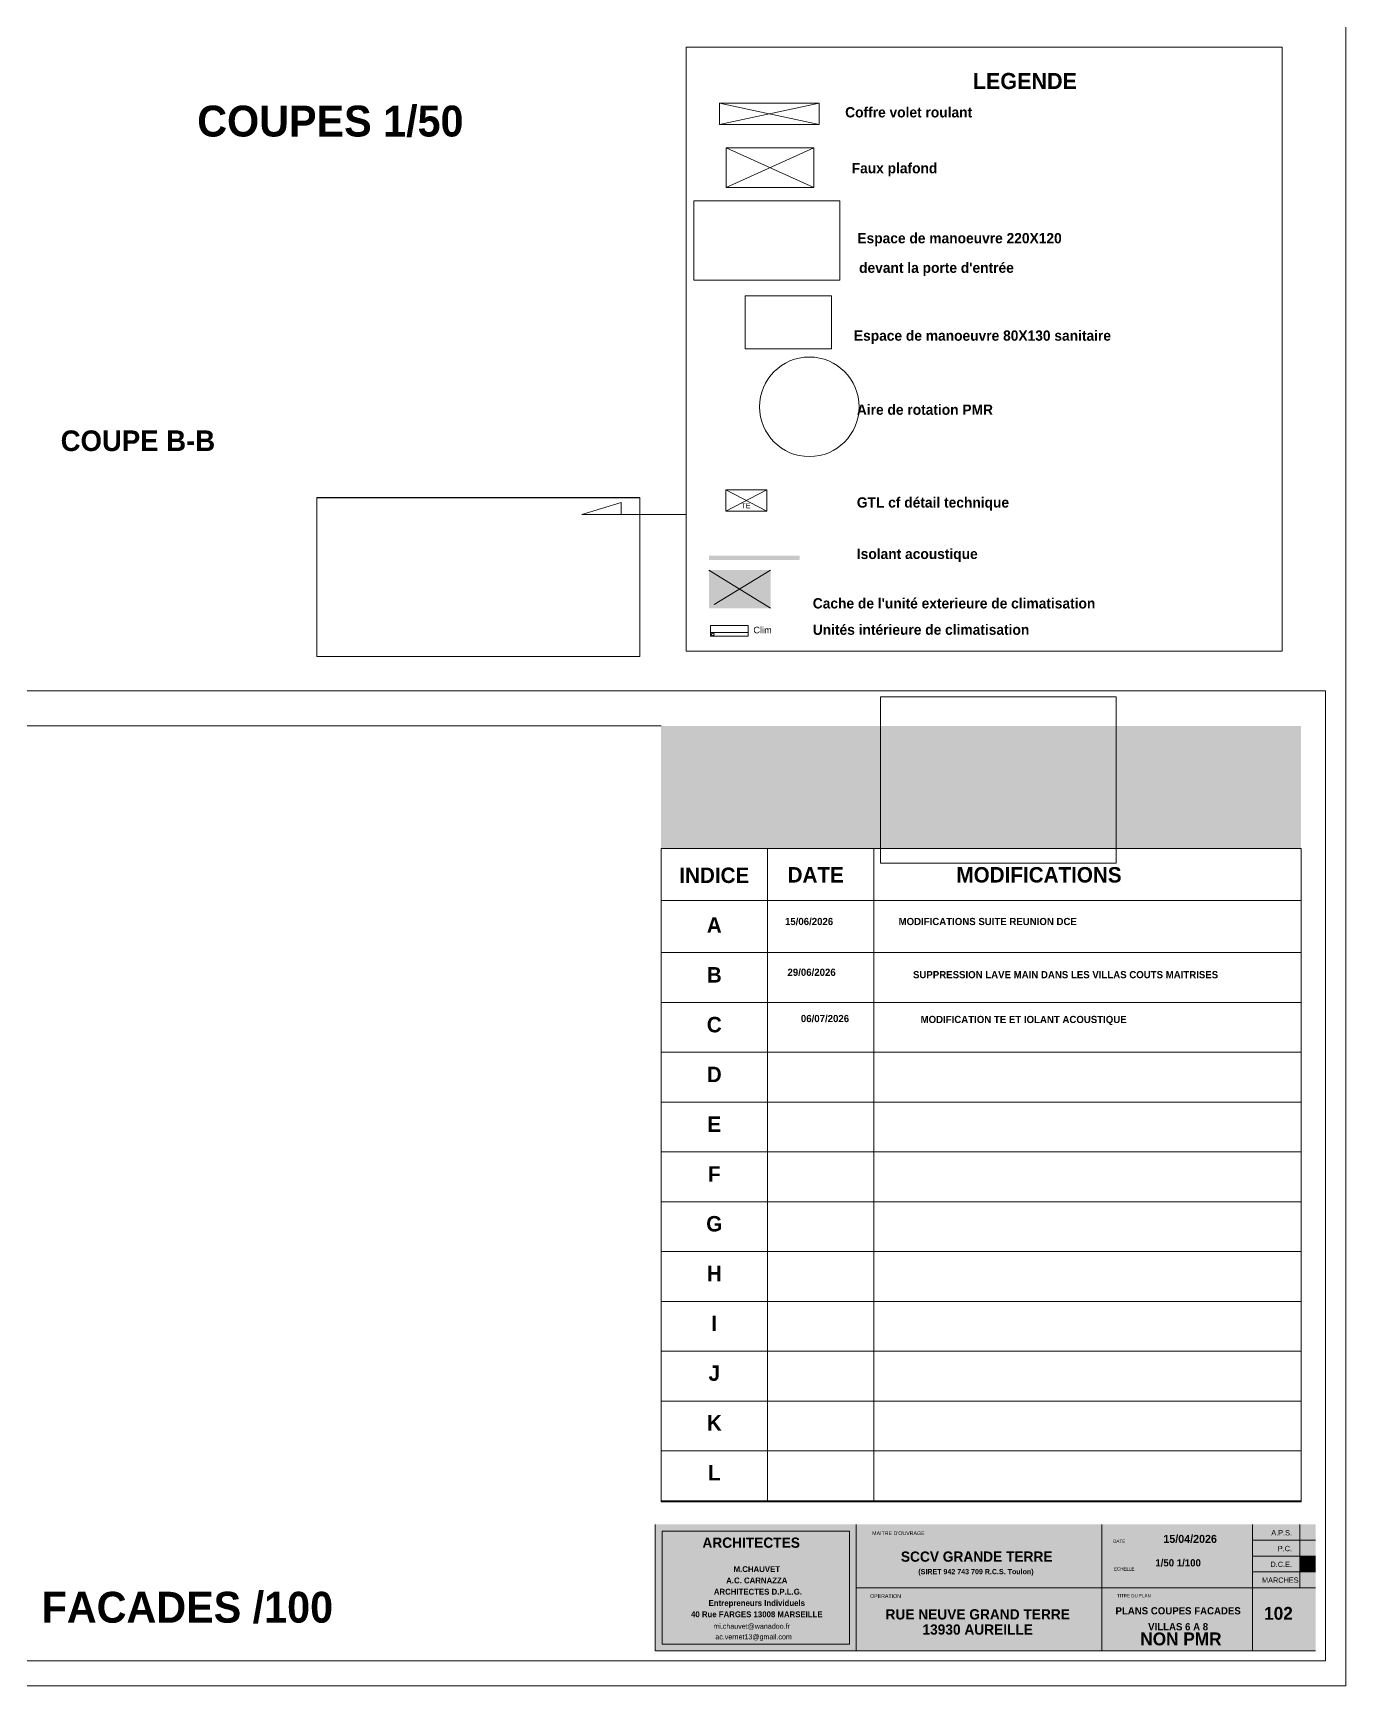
# Model space of a CAD drawing. Header units: metres. Extents: x 1.8 to 61.8, y -53.3 to -11.3.
# Drawn here: x 41.98 to 61.76, y -53.31 to -28.4 of the extents above; entities that cross this region are included whole.
import ezdxf
from ezdxf.enums import TextEntityAlignment as Align
from ezdxf.lldxf.tags import DXFTag

# ---------------------------------------------------------------- set-up
doc = ezdxf.new("R2010")
doc.units = ezdxf.units.M
doc.header["$MEASUREMENT"] = 0
doc.header["$XCLIPFRAME"] = 2
for name, color, linetype in [('Calque commun', 7, 'Continuous'), ('Cotations', 7, 'Continuous'), ('Textes', 7, 'Continuous')]:
    doc.layers.add(name, color=color, linetype=linetype)
doc.styles.add('Arial14', font='arial.ttf', dxfattribs={"height": 0.098961})
doc.styles.add('Arial15', font='arial.ttf', dxfattribs={"height": 0.077313})
doc.styles.add('Arial2', font='arial.ttf', dxfattribs={"height": 0.185551})
doc.styles.add('Arial3', font='arial.ttf', dxfattribs={"height": 0.216476})
doc.styles.add('Century Gothic10', font='GOTHIC.TTF', dxfattribs={"height": 0.159838})
doc.styles.add('Century Gothic11', font='GOTHICB.TTF', dxfattribs={"height": 0.155115})
doc.styles.add('Century Gothic12', font='GOTHIC.TTF', dxfattribs={"height": 0.077575})
doc.styles.add('Century Gothic13', font='GOTHICB.TTF', dxfattribs={"height": 0.241204})
doc.styles.add('Century Gothic14', font='GOTHICB.TTF', dxfattribs={"height": 0.046535})
doc.styles.add('Century Gothic15', font='GOTHICB.TTF', dxfattribs={"height": 0.077558})
doc.styles.add('Century Gothic16', font='GOTHICB.TTF', dxfattribs={"height": 0.465345})
doc.styles.add('Century Gothic20', font='GOTHICB.TTF', dxfattribs={"height": 0.108581})
doc.styles.add('Century Gothic25', font='GOTHICB.TTF', dxfattribs={"height": 0.242755})
doc.styles.add('Century Gothic6', font='GOTHICB.TTF', dxfattribs={"height": 0.193894})
doc.styles.add('Century Gothic8', font='GOTHICB.TTF', dxfattribs={"height": 0.31023})
doc.styles.add('Century Gothic9', font='GOTHIC.TTF', dxfattribs={"height": 0.159822})
tags = doc.linetypes.add('DIVIDE2', pattern=[0.625, 0.25, -0.125, 0, -0.125, 0, -0.125]).pattern_tags.tags
tags[14:15] = [DXFTag(74, 4), DXFTag(75, 0), DXFTag(340, '0'), DXFTag(46, 1.0), DXFTag(50, 0.0), DXFTag(44, 0.0), DXFTag(45, 0.0)]
tags[12:13] = [DXFTag(74, 4), DXFTag(75, 0), DXFTag(340, '0'), DXFTag(46, 1.0), DXFTag(50, 0.0), DXFTag(44, 0.0), DXFTag(45, 0.0)]
tags[10:11] = [DXFTag(74, 4), DXFTag(75, 0), DXFTag(340, '0'), DXFTag(46, 1.0), DXFTag(50, 0.0), DXFTag(44, 0.0), DXFTag(45, 0.0)]
tags[8:9] = [DXFTag(74, 4), DXFTag(75, 0), DXFTag(340, '0'), DXFTag(46, 1.0), DXFTag(50, 0.0), DXFTag(44, 0.0), DXFTag(45, 0.0)]
tags[6:7] = [DXFTag(74, 4), DXFTag(75, 0), DXFTag(340, '0'), DXFTag(46, 1.0), DXFTag(50, 0.0), DXFTag(44, 0.0), DXFTag(45, 0.0)]
tags[4:5] = [DXFTag(74, 4), DXFTag(75, 0), DXFTag(340, '0'), DXFTag(46, 1.0), DXFTag(50, 0.0), DXFTag(44, 0.0), DXFTag(45, 0.0)]
tags = doc.linetypes.add('HIDDEN', pattern=[0.375, 0.25, -0.125]).pattern_tags.tags
tags[6:7] = [DXFTag(74, 4), DXFTag(75, 0), DXFTag(340, '0'), DXFTag(46, 1.0), DXFTag(50, 0.0), DXFTag(44, 0.0), DXFTag(45, 0.0)]
tags[4:5] = [DXFTag(74, 4), DXFTag(75, 0), DXFTag(340, '0'), DXFTag(46, 1.0), DXFTag(50, 0.0), DXFTag(44, 0.0), DXFTag(45, 0.0)]
tags = doc.linetypes.add('HIDDEN2', pattern=[0.1875, 0.125, -0.0625]).pattern_tags.tags
tags[6:7] = [DXFTag(74, 4), DXFTag(75, 0), DXFTag(340, '0'), DXFTag(46, 1.0), DXFTag(50, 0.0), DXFTag(44, 0.0), DXFTag(45, 0.0)]
tags[4:5] = [DXFTag(74, 4), DXFTag(75, 0), DXFTag(340, '0'), DXFTag(46, 1.0), DXFTag(50, 0.0), DXFTag(44, 0.0), DXFTag(45, 0.0)]
picture_1 = doc.add_image_def('image1.jpg', size_in_pixel=(1169, 826))
picture_2 = doc.add_image_def('image2.jpg', size_in_pixel=(789, 328))

# ---------------------------------------------------------------- blocks, each defined once
blk = doc.blocks.new('CARTDCE')
at = {"layer": 'Calque commun', "color": 9, "linetype": 'Continuous', "lineweight": 9}
for p, q in [((20.202, 28.93), (-21.798, 28.93)), ((-21.798, 28.93), (-21.798, 27.609)), ((20.202, -0.3), (20.202, 28.93)), ((-21.798, -0.3), (-21.798, 1.265)), ((-21.798, -0.3), (20.202, -0.3))]:
    blk.add_line(p, q, dxfattribs=at)
at = {"layer": 'Calque commun', "color": 7, "linetype": 'Continuous', "lineweight": 9}
for p, q in [((3.381, 24.184), (3.381, 4.528)), ((6.588, 24.184), (6.588, 4.528)), ((0, 0), (0, 3.812)), ((17.996, 1.906, -3.494), (17.996, 3.812, -3.494)), ((19.425, 1.906, -3.494), (19.425, 3.812, -3.494)), ((17.996, 3.335, -3.494), (19.902, 3.335, -3.494)), ((17.996, 2.859, -3.494), (19.902, 2.859, -3.494)), ((17.996, 2.382, -3.494), (19.902, 2.382, -3.494)), ((6.059, 0), (0, 0)), ((19.902, 0), (6.059, 0))]:
    blk.add_line(p, q, dxfattribs=at)
at = {"layer": 'Calque commun', "color": 7, "linetype": 'Continuous', "lineweight": 18}
for p, q in [((0.206, 3.606), (5.853, 3.606)), ((0.206, 0.206), (0.206, 3.606)), ((5.853, 3.606), (5.853, 0.206)), ((6.059, 0), (6.059, 3.812)), ((6.06, 3.812), (6.059, 0)), ((13.463, 3.812), (13.463, 0)), ((17.996, 0), (17.996, 3.812)), ((19.902, 1.906), (6.059, 1.906)), ((5.853, 0.206), (0.206, 0.206))]:
    blk.add_line(p, q, dxfattribs=at)
for points in [[(0.174, 27.878), (19.464, 27.878), (0.174, 24.184), (19.464, 24.184)], [(19.902, 3.812), (0, 3.812), (19.902, 0), (0, 0)], [(0, 3.812), (19.902, 3.812), (0, 0), (19.902, 0)]]:
    blk.add_trace(points, dxfattribs=at)
at = {"layer": 'Calque commun', "color": 18, "linetype": 'Continuous', "lineweight": 9}
blk.add_trace([(19.902, 2.859), (19.425, 2.859), (19.902, 2.382), (19.425, 2.382)], dxfattribs=at)
at = {"layer": 'Calque commun', "color": 7, "linetype": 'ByBlock', "lineweight": -2, "style": 'Century Gothic13'}
blk.add_text('15/04/2026', height=0.2412, dxfattribs=at).set_placement((16.12, 3.185), align=Align.BOTTOM_CENTER)
at = {"layer": 'Calque commun', "color": 7, "linetype": 'ByBlock', "lineweight": -2}
for s, style, p in [('A.P.S.', 'Century Gothic9', (19.191, 3.436, -3.494)), ('P.C.', 'Century Gothic10', (19.191, 2.96, -3.494)), ('D.C.E.', 'Century Gothic10', (19.191, 2.484, -3.494)), ('MARCHES', 'Century Gothic10', (19.388, 2.007, -3.494))]:
    blk.add_text(s, height=0.1598, dxfattribs=dict(at, style=style)).set_placement(p, align=Align.BOTTOM_RIGHT)
for s, height, style, p in [('SCCV GRANDE TERRE', 0.3091, 'Century Gothic11', (9.688, 2.597, 0)), ('(SIRET 942 743 709 R.C.S. Toulon)', 0.15455, 'Century Gothic15', (9.665, 2.268, 0))]:
    blk.add_text(s, height=height, rotation=360, dxfattribs=dict(at, style=style)).set_placement(p, align=Align.BOTTOM_CENTER)
at = {"layer": 'Calque commun', "color": 7, "linetype": 'ByBlock', "lineweight": -2, "attachment_point": 8, "rotation": 360}
for s, insert, char_height, line_spacing_factor, style in [(' \\PARCHITECTES', (2.891, 3.106, 0), 0.3091, 0.889662, 'Century Gothic11'), ('M.CHAUVET\\PA.C. CARNAZZA\\P ARCHITECTES D.P.L.G.\\PEntrepreneurs Individuels\\P40 Rue FARGES 13008 MARSEILLE', (3.061, 1.014, 0), 0.17601, 1.160429, 'Century Gothic14'), ('RUE NEUVE GRAND TERRE\\P13930 AUREILLE', (9.718, 0.487, 0), 0.3091, 0.889662, 'Century Gothic11')]:
    blk.add_mtext(s, dxfattribs=dict(at, insert=insert, char_height=char_height, line_spacing_factor=line_spacing_factor, style=style))
at = {"layer": 'Textes', "color": 5, "linetype": 'ByBlock', "lineweight": -2, "style": 'Century Gothic16'}
for s, height, p in [('DATE', 0.4653, (3.989, 23.019)), ('MODIFICATIONS', 0.46535, (9.077, 23.019))]:
    blk.add_text(s, height=height, dxfattribs=at).set_placement(p, align=Align.BOTTOM_LEFT)
at = {"layer": 'Textes', "color": 7, "linetype": 'ByBlock', "lineweight": -2}
for s, height, style, p in [("MAITRE D'OUVRAGE", 0.11338, 'Arial3', (7.328, 3.549)), ('DATE', 0.0972, 'Arial2', (13.981, 3.307)), ('ECHELLE', 0.0972, 'Arial2', (14.131, 2.474)), ('OPERATION', 0.1134, 'Arial3', (6.939, 1.655)), ('TITRE DU PLAN', 0.09718, 'Arial2', (14.424, 1.665))]:
    blk.add_text(s, height=height, rotation=360, dxfattribs=dict(at, style=style)).set_placement(p, align=Align.MIDDLE_CENTER)
at = {"layer": 'Textes', "color": 5, "linetype": 'ByBlock', "lineweight": -2, "insert": (1.779, 5.142), "char_height": 0.4653, "attachment_point": 8, "line_spacing_factor": 1.934048, "style": 'Century Gothic16'}
blk.add_mtext('INDICE\\PA\\PB\\PC\\PD\\PE\\PF\\PG\\PH\\PI\\PJ\\PK\\PL', dxfattribs=at)
at = {"layer": 'Textes', "color": 7, "linetype": 'ByBlock', "lineweight": -2, "insert": (1.752, 0.304, 0), "char_height": 0.15459, "attachment_point": 7, "rotation": 360, "line_spacing_factor": 1.237506, "style": 'Century Gothic12'}
blk.add_mtext('mi.chauvet@wanadoo.fr\\P ac.vernet13@gmail.com', dxfattribs=at)
at = {"layer": 'Calque commun', "color": 5, "linetype": 'DIVIDE2', "lineweight": 9}
image = blk.add_image(picture_1, insert=(6.782, 23.744), size_in_units=(7.101, 5.018), dxfattribs=at)
image.set_boundary_path([(-2e-05, -0.0003), (1169, -0.0003), (1169, 826), (-2e-05, 826), (-2e-05, -0.0003)])
at = {"layer": 'Calque commun', "color": 7, "linetype": 'Continuous', "lineweight": 9}
mesh = blk.add_polyface(dxfattribs=at)
corners = [(19.464, 24.184), (0.174, 24.184), (0.174, 4.493), (19.464, 4.493)]
mesh.append_faces([[corners[k] for k in face] for face in [(0, 1, 2, 3)]], dxfattribs={"color": 7})
mesh = blk.add_polyface(dxfattribs=at)
corners = [(19.464, 24.184), (0.174, 24.184), (0.174, 22.615), (19.464, 22.615)]
mesh.append_faces([[corners[k] for k in face] for face in [(0, 1, 2, 3)]], dxfattribs={"color": 7})
mesh = blk.add_polyface(dxfattribs=at)
corners = [(0.174, 21.046), (19.464, 21.046), (19.464, 19.544), (0.174, 19.544)]
mesh.append_faces([[corners[k] for k in face] for face in [(0, 1, 2, 3)]], dxfattribs={"color": 7})
mesh = blk.add_polyface(dxfattribs=at)
corners = [(0.174, 19.544), (19.464, 19.544), (19.464, 18.043), (0.174, 18.043)]
mesh.append_faces([[corners[k] for k in face] for face in [(0, 1, 2, 3)]], dxfattribs={"color": 7})
mesh = blk.add_polyface(dxfattribs=at)
corners = [(0.174, 18.043), (19.464, 18.043), (19.464, 16.541), (0.174, 16.541)]
mesh.append_faces([[corners[k] for k in face] for face in [(0, 1, 2, 3)]], dxfattribs={"color": 7})
mesh = blk.add_polyface(dxfattribs=at)
corners = [(0.174, 16.541), (19.464, 16.541), (19.464, 15.039), (0.174, 15.039)]
mesh.append_faces([[corners[k] for k in face] for face in [(0, 1, 2, 3)]], dxfattribs={"color": 7})
mesh = blk.add_polyface(dxfattribs=at)
corners = [(0.174, 15.039), (19.464, 15.039), (19.464, 13.538), (0.174, 13.538)]
mesh.append_faces([[corners[k] for k in face] for face in [(0, 1, 2, 3)]], dxfattribs={"color": 7})
mesh = blk.add_polyface(dxfattribs=at)
corners = [(0.174, 13.538), (19.464, 13.538), (19.464, 12.036), (0.174, 12.036)]
mesh.append_faces([[corners[k] for k in face] for face in [(0, 1, 2, 3)]], dxfattribs={"color": 7})
mesh = blk.add_polyface(dxfattribs=at)
corners = [(0.174, 12.036), (19.464, 12.036), (19.464, 10.535), (0.174, 10.535)]
mesh.append_faces([[corners[k] for k in face] for face in [(0, 1, 2, 3)]], dxfattribs={"color": 7})
mesh = blk.add_polyface(dxfattribs=at)
corners = [(0.174, 10.535), (19.464, 10.535), (19.464, 9.033), (0.174, 9.033)]
mesh.append_faces([[corners[k] for k in face] for face in [(0, 1, 2, 3)]], dxfattribs={"color": 7})
mesh = blk.add_polyface(dxfattribs=at)
corners = [(0.174, 9.033), (19.464, 9.033), (19.464, 7.531), (0.174, 7.531)]
mesh.append_faces([[corners[k] for k in face] for face in [(0, 1, 2, 3)]], dxfattribs={"color": 7})
mesh = blk.add_polyface(dxfattribs=at)
corners = [(0.174, 7.531), (19.464, 7.531), (19.464, 6.03), (0.174, 6.03)]
mesh.append_faces([[corners[k] for k in face] for face in [(0, 1, 2, 3)]], dxfattribs={"color": 7})
mesh = blk.add_polyface(dxfattribs=at)
corners = [(0.174, 6.03), (19.464, 6.03), (19.464, 4.528), (0.174, 4.528)]
mesh.append_faces([[corners[k] for k in face] for face in [(0, 1, 2, 3)]], dxfattribs={"color": 7})
blk = doc.blocks.new('120x220')
at = {"layer": 'Calque commun', "color": 7, "linetype": 'HIDDEN', "lineweight": 9}
mesh = blk.add_polyface(dxfattribs=at)
corners = [(0, 2.2), (0, 0), (1.2, 0), (1.2, 2.2)]
mesh.append_faces([[corners[k] for k in face] for face in [(0, 1, 2, 3)]], dxfattribs={"color": 7})
blk = doc.blocks.new('80x130')
at = {"layer": 'Calque commun', "color": 7, "linetype": 'HIDDEN', "lineweight": 9}
mesh = blk.add_polyface(dxfattribs=at)
corners = [(0, 0), (0, 1.3), (0.8, 1.3), (0.8, 0)]
mesh.append_faces([[corners[k] for k in face] for face in [(0, 1, 2, 3)]], dxfattribs={"color": 7})
blk = doc.blocks.new('te 62x32')
at = {"layer": 'Calque commun', "color": 1, "linetype": 'Continuous', "lineweight": 18}
for p, q in [((0, 0.32), (0.62, 0)), ((0.62, 0.32), (0, 0))]:
    blk.add_line(p, q, dxfattribs=at)
at = {"layer": 'Textes', "color": 5, "linetype": 'ByBlock', "lineweight": -2, "style": 'Arial15'}
blk.add_text('TE', height=0.0773, dxfattribs=at).set_placement((0.236, 0.018), align=Align.BOTTOM_LEFT)
at = {"layer": 'Calque commun', "color": 1, "linetype": 'Continuous', "lineweight": 18}
mesh = blk.add_polyface(dxfattribs=at)
corners = [(0, 0.32), (0.62, 0.32), (0.62, 0), (0, 0)]
mesh.append_faces([[corners[k] for k in face] for face in [(0, 1, 2, 3)]], dxfattribs={"color": 1})
blk = doc.blocks.new('clim-int7')
at = {"layer": 'Calque commun', "color": 0, "linetype": 'ByBlock', "lineweight": 9}
for p, q in [((0.567, 0.16), (0, 0.16)), ((0, 0.16), (0, 0)), ((0, 0.106), (0.567, 0.106)), ((0, 0), (0.567, 0)), ((0.567, 0), (0.567, 0.16))]:
    blk.add_line(p, q, dxfattribs=at)
blk.add_arc((0.531, 0.134), 0.02, 330, 329.9994, dxfattribs=at)

msp = doc.modelspace()

# ---------------------------------------------------------------- linework, layer by layer
at = {"layer": 'Calque commun', "color": 20, "linetype": 'HIDDEN2', "lineweight": 9}
for p, q in [((53.744, -30.132), (52.427, -30.73)), ((52.427, -30.132), (53.744, -30.73))]:
    msp.add_line(p, q, dxfattribs=at)
at = {"layer": 'Calque commun', "color": 7, "linetype": 'HIDDEN', "lineweight": 9}
for p, q in [((53.093, -37.07), (52.164, -36.496)), ((53.093, -36.496), (52.242, -37.015))]:
    msp.add_line(p, q, dxfattribs=at)
at = {"layer": 'Calque commun', "color": 21, "linetype": 'HIDDEN2', "lineweight": 9, "flags": 128}
msp.add_lwpolyline([(53.825, -29.78), (53.825, -29.461), (52.325, -29.461), (52.325, -29.78), (53.825, -29.78), (52.325, -29.461), (52.325, -29.78), (53.825, -29.461)], dxfattribs=at)
at = {"layer": 'Calque commun', "color": 1, "linetype": 'Continuous', "lineweight": 18}
msp.add_polyline3d([(51.821, -35.656, 0), (50.252, -35.656, 0), (50.845, -35.475, 0), (50.845, -35.656, 0)], dxfattribs=at)
at = {"layer": 'Calque commun', "color": 7, "linetype": 'HIDDEN', "lineweight": 9}
msp.add_arc((53.678, -34.035), 0.75, 270, 269.9994, dxfattribs=at)
at = {"layer": 'Calque commun', "color": 91, "linetype": 'Continuous', "lineweight": 9}
msp.add_trace([(52.164, -36.278), (53.531, -36.278), (52.164, -36.343), (53.531, -36.343)], dxfattribs=at)
at = {"layer": 'Calque commun', "color": 43, "linetype": 'HIDDEN', "lineweight": 9}
msp.add_trace([(53.093, -36.496), (52.164, -36.496), (53.093, -37.07), (52.164, -37.07)], dxfattribs=at)
at = {"layer": 'Cotations', "color": 7, "linetype": 'Continuous', "lineweight": 9}
msp.add_line((51.443, -38.843), (1.764, -38.843), dxfattribs=at)

# ---------------------------------------------------------------- block references
at = {"layer": 'Calque commun', "color": 0, "linetype": 'ByBlock', "lineweight": -2, "rotation": 90}
for name, p in [('120x220', (54.138, -32.129)), ('80x130', (54.01, -33.163))]:
    msp.add_blockref(name, p, dxfattribs=at)
at = {"layer": 'Calque commun', "color": 0, "linetype": 'ByBlock', "lineweight": -2}
msp.add_blockref('te 62x32', (52.418, -35.606), dxfattribs=at)
at = {"layer": 'Calque commun', "color": 7, "linetype": 'HIDDEN2', "lineweight": -2, "xscale": -1, "yscale": -1, "zscale": -1}
msp.add_blockref('clim-int7', (52.754, -37.331), dxfattribs=at)
at = {"layer": 'Calque commun', "color": 0, "linetype": 'ByBlock', "lineweight": -2, "xscale": 0.5, "yscale": 0.5, "zscale": 0.5}
msp.add_blockref('CARTDCE', (51.356, -52.782), dxfattribs=at)

# ---------------------------------------------------------------- texts
at = {"layer": 'Textes', "color": 5, "linetype": 'ByBlock', "lineweight": -2}
for s, height, style, p in [('LEGENDE', 0.2428, 'Century Gothic25', (56.141, -29.004)), ('COUPES 1/50', 0.46535, 'Century Gothic16', (44.455, -29.497)), ('COUPE B-B', 0.3102, 'Century Gothic8', (42.397, -34.391)), ('FACADES /100', 0.46535, 'Century Gothic16', (42.11, -51.89))]:
    msp.add_text(s, height=height, dxfattribs=dict(at, style=style)).set_placement(p, align=Align.TOP_LEFT)
at = {"layer": 'Textes', "color": 5, "linetype": 'ByBlock', "lineweight": -2, "style": 'Century Gothic11'}
for s, p in [('Coffre volet roulant', (54.218, -29.721)), ('Faux plafond', (54.316, -30.563)), ('Espace de manoeuvre 220X120', (54.402, -31.618)), ("devant la porte d'entrée", (54.428, -32.063)), ('Espace de manoeuvre 80X130 sanitaire', (54.349, -33.086)), ('Aire de rotation PMR', (54.394, -34.202)), ('GTL cf détail technique', (54.394, -35.6)), ('Isolant acoustique', (54.394, -36.375)), ("Cache de l'unité exterieure de climatisation", (53.73, -37.12)), ('Unités intérieure de climatisation', (53.73, -37.517))]:
    msp.add_text(s, height=0.15512, dxfattribs=at).set_placement(p, align=Align.BOTTOM_LEFT)
at = {"layer": 'Textes', "color": 5, "linetype": 'ByBlock', "lineweight": -2, "style": 'Arial14'}
msp.add_text('Clim', height=0.099, dxfattribs=at).set_placement((53.111, -37.478), align=Align.BOTTOM_RIGHT)
at = {"layer": 'Textes', "color": 250, "linetype": 'ByBlock', "lineweight": -2}
for s, height, style, p in [('15/06/2026', 0.1086, 'Century Gothic20', (53.674, -41.877)), ('MODIFICATIONS SUITE REUNION DCE', 0.10858, 'Century Gothic20', (56.366, -41.877)), ('29/06/2026', 0.1086, 'Century Gothic20', (53.712, -42.642)), ('SUPPRESSION LAVE MAIN DANS LES VILLAS COUTS MAITRISES', 0.10858, 'Century Gothic20', (57.539, -42.678)), ('06/07/2026', 0.1086, 'Century Gothic20', (53.914, -43.339)), ('MODIFICATION TE ET IOLANT ACOUSTIQUE', 0.10858, 'Century Gothic20', (56.907, -43.353)), ('1/50 1/100', 0.1086, 'Century Gothic20', (59.235, -51.54)), ('102', 0.1939, 'Century Gothic6', (60.747, -52.37)), ('NON PMR', 0.1939, 'Century Gothic6', (59.277, -52.755))]:
    msp.add_text(s, height=height, dxfattribs=dict(at, style=style)).set_placement(p, align=Align.BOTTOM_CENTER)
at = {"layer": 'Textes', "color": 250, "linetype": 'ByBlock', "lineweight": -2, "insert": (59.235, -52.472), "char_height": 0.10858, "attachment_point": 8, "line_spacing_factor": 1.326204, "style": 'Century Gothic20'}
msp.add_mtext('PLANS COUPES FACADES\\PVILLAS 6 A 8', dxfattribs=at)

# ---------------------------------------------------------------- pictures from other files: only their frames are drawn
at = {"layer": 'Calque commun', "color": 5, "linetype": 'DIVIDE2', "lineweight": 9}
image = msp.add_image(picture_2, insert=(46.253, -37.792), size_in_units=(4.867, 2.392), dxfattribs=at)
image.set_boundary_path([(-0.0005, -9e-05), (789, -9e-05), (789, 328), (-0.0005, 328), (-0.0005, -9e-05)])

# ---------------------------------------------------------------- meshes
at = {"layer": 'Calque commun', "color": 7, "linetype": 'Continuous', "lineweight": 9}
mesh = msp.add_polyface(dxfattribs=at)
corners = [(61.764, -11.309), (1.764, -11.309), (1.764, -53.309), (61.764, -53.309)]
mesh.append_faces([[corners[k] for k in face] for face in [(0, 1, 2, 3)]], dxfattribs={"color": 7})
mesh = msp.add_polyface(dxfattribs=at)
corners = [(60.805, -28.617), (51.821, -28.617), (51.821, -37.719), (60.805, -37.719)]
mesh.append_faces([[corners[k] for k in face] for face in [(0, 1, 2, 3)]], dxfattribs={"color": 7})
at = {"layer": 'Calque commun', "color": 20, "linetype": 'HIDDEN2', "lineweight": 9}
mesh = msp.add_polyface(dxfattribs=at)
corners = [(52.427, -30.73), (53.744, -30.73), (53.744, -30.132), (52.427, -30.132)]
mesh.append_faces([[corners[k] for k in face] for face in [(0, 1, 2, 3)]], dxfattribs={"color": 20})
at = {"layer": 'Calque commun', "color": 5, "linetype": 'DIVIDE2', "lineweight": 9}
mesh = msp.add_polyface(dxfattribs=at)
corners = [(46.256, -37.795), (51.122, -37.795), (51.122, -35.405), (46.256, -35.405)]
mesh.append_faces([[corners[k] for k in face] for face in [(0, 1, 2, 3)]], dxfattribs={"color": 5})

doc.saveas('drawing.dxf')
